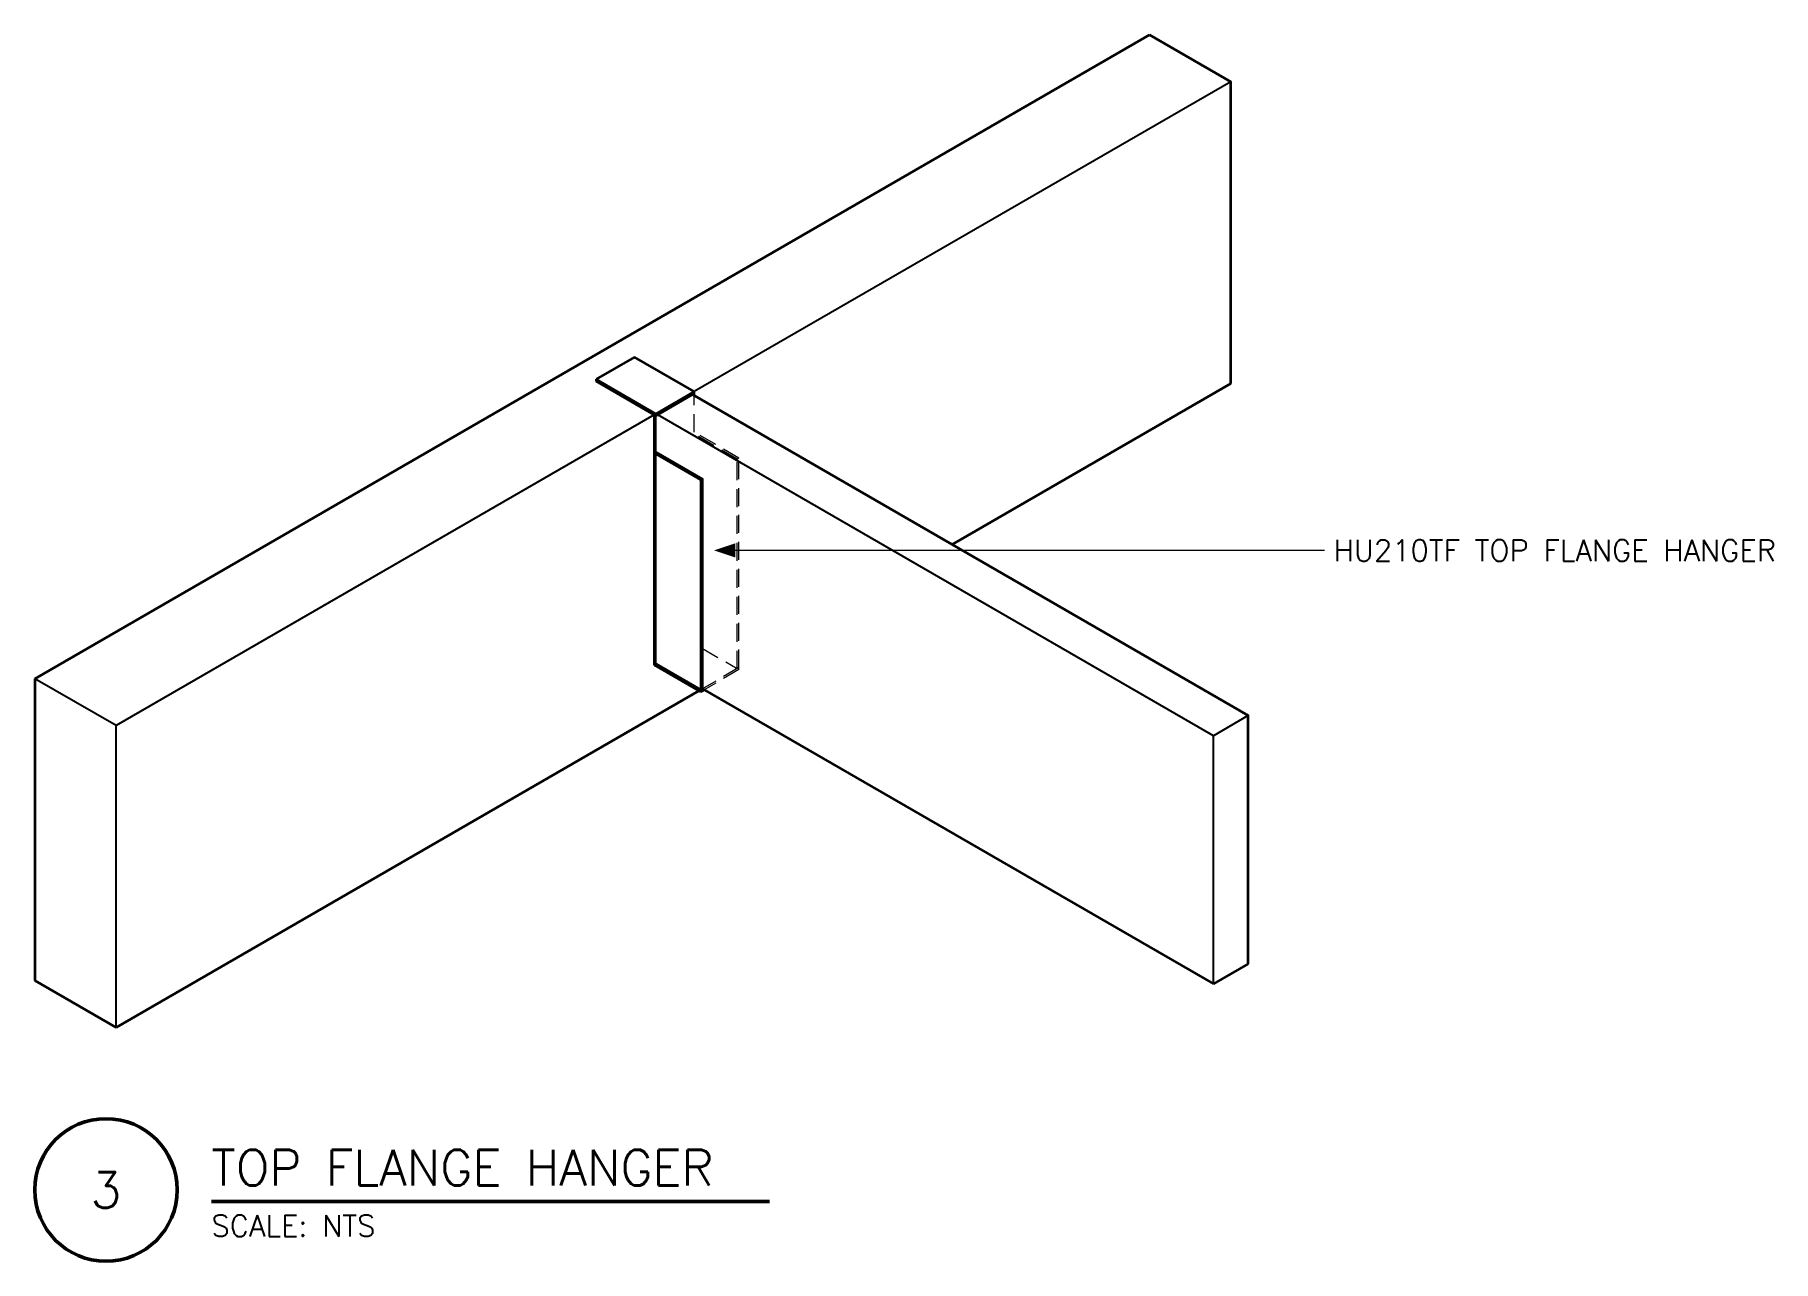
# Model space of a CAD drawing. Header units: inches. Extents: x 13.9 to 78.7, y -42.5 to 3.2.
import ezdxf
from ezdxf.enums import TextEntityAlignment as Align

# ---------------------------------------------------------------- set-up
doc = ezdxf.new("R2010")
doc.units = ezdxf.units.IN
doc.header["$MEASUREMENT"] = 0
doc.linetypes.add('DASHED', pattern=[1.003937, 0.669291, -0.334646])
for name, color, linetype, lineweight in [('S-ANNO-NOTE', 7, 'CONTINUOUS', 18), ('S-ANNO-TTLB', 7, 'CONTINUOUS', 50), ('S-DETL-BYND', 7, 'CONTINUOUS', 25), ('S-DETL-CUT', 7, 'CONTINUOUS', 50), ('S-DETL-HIDN', 7, 'DASHED', 18)]:
    doc.layers.add(name, color=color, linetype=linetype, lineweight=lineweight)
doc.styles.add('KERF', font='romans.shx')

msp = doc.modelspace()

# ---------------------------------------------------------------- hatches: boundary and pattern name
at = {"layer": 'S-ANNO-NOTE', "lineweight": 50}
msp.add_hatch(color=256, dxfattribs=at).paths.add_polyline_path([(39.18765, -15.96875), (39.984525, -16.234375), (39.984525, -15.703125)])

# ---------------------------------------------------------------- linework, layer by layer
at = {"layer": 'S-ANNO-NOTE', "lineweight": 18}
msp.add_lwpolyline([(61.953734, -15.96875), (60.891234, -15.96875), (39.984525, -15.96875)], dxfattribs=at)
at = {"layer": 'S-ANNO-TTLB', "lineweight": 50}
msp.add_lwpolyline([(13.856406, -39.80625, 1), (19.168906, -39.80625, 1)], format="xyb", close=True, dxfattribs=at)
msp.add_lwpolyline([(20.443906, -40.23125), (41.251198, -40.23125)], dxfattribs=at)
at = {"layer": 'S-DETL-BYND', "lineweight": 25}
for points in [[(58.456715, 1.5), (38.451008, -10.0503)], [(37.022586, -10.9497), (37.022586, -10.875), (34.79283, -9.58765)], [(38.451008, -10.0503), (37.022586, -10.875)], [(36.957894, -10.91235), (16.887495, -22.5)], [(37.022586, -20.1997), (37.022586, -10.9497), (36.957894, -10.91235)], [(57.807196, -32.125), (57.807196, -22.875), (37.087278, -10.91235)], [(38.689945, -21.16235), (38.689945, -13.34985), (36.957894, -12.34985)], [(38.754637, -13.3125), (38.689945, -13.34985)], [(16.887495, -33.75), (16.887495, -22.5), (13.856406, -20.75)], [(38.754637, -21.125), (38.689945, -21.16235)], [(38.689945, -21.23705), (38.689945, -21.16235)], [(59.106234, -22.125), (57.807196, -22.875)]]:
    msp.add_lwpolyline(points, dxfattribs=at)
at = {"layer": 'S-DETL-CUT', "lineweight": 35}
for points in [[(55.425626, 3.25), (13.856406, -20.75)], [(58.456715, -9.75), (58.456715, 1.5), (55.425626, 3.25)], [(36.221253, -8.76295), (34.79283, -9.58765)], [(38.451008, -10.125), (38.451008, -10.0503), (36.221253, -8.76295)], [(34.79283, -9.58765), (34.79283, -9.66235)], [(34.79283, -9.66235), (37.022586, -10.9497)], [(38.451008, -10.125), (37.022586, -10.9497)], [(59.106234, -31.375), (59.106234, -22.125), (38.386316, -10.16235)], [(38.451008, -10.1997), (38.451008, -10.125)], [(58.456715, -9.75), (48.06441, -15.75)], [(36.957894, -10.91235), (36.957894, -20.16235)], [(38.754637, -21.125), (38.754637, -13.3125), (37.022586, -12.3125)], [(36.957894, -12.34985), (36.957894, -20.16235)], [(36.957894, -20.16235), (36.957894, -20.23705)], [(36.957894, -20.16235), (38.689945, -21.16235)], [(36.957894, -20.16235), (37.022586, -20.1997)], [(36.957894, -20.23705), (38.689945, -21.23705)], [(13.856406, -20.75), (13.856406, -32)], [(38.625253, -21.1997), (16.887495, -33.75)], [(38.754637, -21.125), (38.689945, -21.16235)], [(38.819329, -21.16235), (38.689945, -21.23705)], [(38.754637, -21.125), (57.807196, -32.125)], [(59.106234, -31.375), (57.807196, -32.125)], [(13.856406, -32), (16.887495, -33.75)]]:
    msp.add_lwpolyline(points, dxfattribs=at)
at = {"layer": 'S-DETL-HIDN', "linetype": 'DASHED', "lineweight": 18}
for points in [[(38.451008, -11.5625), (38.451008, -10.1997)], [(40.053675, -12.5625), (38.321624, -11.5625)], [(40.118367, -12.52515), (38.451008, -11.5625)], [(40.118367, -12.52515), (40.053675, -12.5625)], [(40.053675, -20.375), (40.053675, -12.5625)], [(40.118367, -20.33765), (40.118367, -12.52515)], [(38.754637, -19.625), (40.053675, -20.375)], [(40.118367, -20.33765), (38.754637, -21.125)], [(40.118367, -20.41235), (38.819329, -21.16235)], [(40.118367, -20.33765), (40.053675, -20.375)], [(40.118367, -20.41235), (40.118367, -20.33765)]]:
    msp.add_lwpolyline(points, dxfattribs=at)

# ---------------------------------------------------------------- texts
at = {"layer": 'S-ANNO-NOTE', "lineweight": 18, "style": 'KERF'}
msp.add_text('HU210TF TOP FLANGE HANGER', height=0.796875, dxfattribs=at).set_placement((62.293734, -16.367188))
at = {"layer": 'S-ANNO-TTLB', "lineweight": 50, "style": 'KERF'}
msp.add_text('TOP FLANGE HANGER', height=1.328125, dxfattribs=at).set_placement((20.443906, -39.63625))
msp.add_text('3', height=1.328125, dxfattribs=at).set_placement((16.512656, -39.80625), align=Align.MIDDLE_CENTER)
at = {"layer": 'S-ANNO-TTLB', "lineweight": 18, "style": 'KERF'}
msp.add_text('SCALE: NTS', height=0.796875, dxfattribs=at).set_placement((20.443906, -41.538125))

doc.saveas('drawing.dxf')
